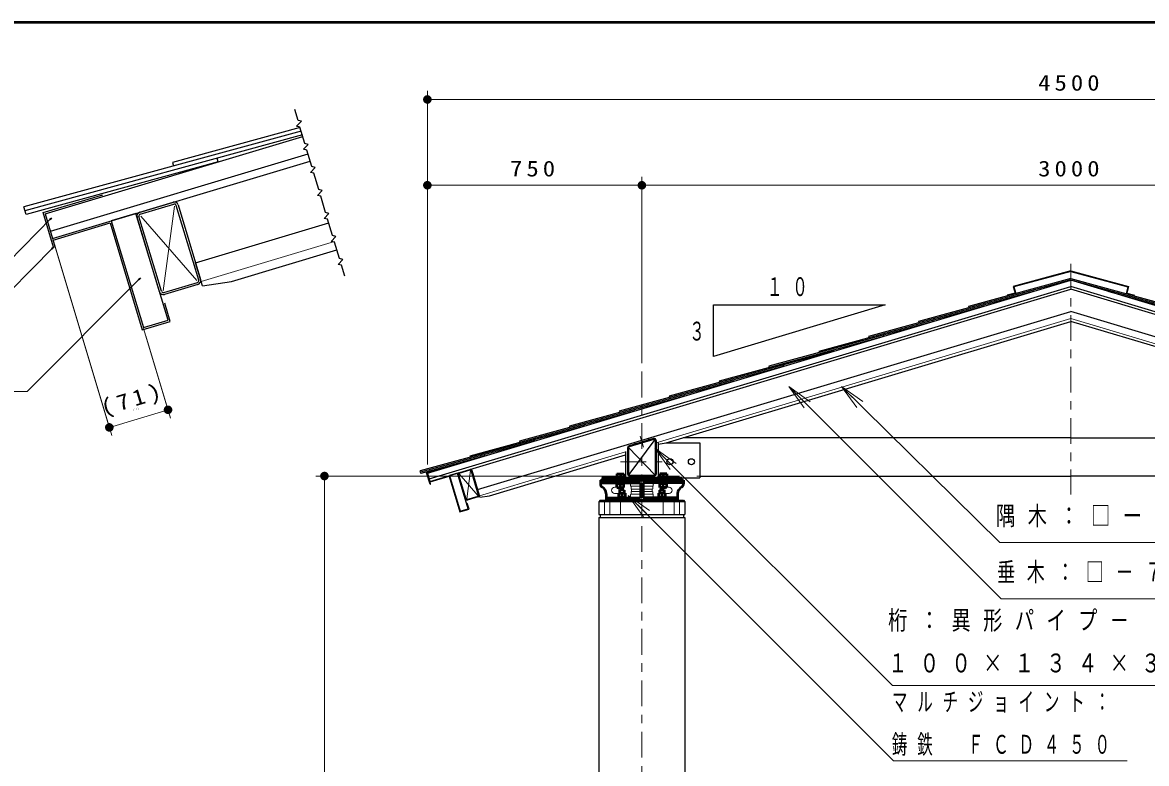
# Model space of a CAD drawing. Units: millimetres on the paper, scale 1:30. Extents: x -385 to 0, y 0 to 267.
# Drawn here: x -205.5 to -74.5, y 180.6 to 267 of the extents above; entities that cross this region are included whole.
import ezdxf
from ezdxf.enums import TextEntityAlignment as Align

# ---------------------------------------------------------------- set-up
doc = ezdxf.new("R2010")
doc.units = ezdxf.units.MM
doc.linetypes.add('USER1', pattern=[4.5, 2.5, -2])
doc.linetypes.add('USER2', pattern=[6, 3, -1, 1, -1])
for name, color, linetype, lineweight in [('1_10', 7, 'Continuous', 25), ('1_30', 7, 'Continuous', 25), ('NAKAMURA図枠', 7, 'Continuous', 13)]:
    doc.layers.add(name, color=color, linetype=linetype, lineweight=lineweight)
doc.styles.add('ＭＳ ゴシック', font='')
doc.styles.get('ＭＳ ゴシック').set_extended_font_data('MS Gothic')

# ---------------------------------------------------------------- blocks, each defined once
blk = doc.blocks.new('filled_dot')
at = {"color": 0, "linetype": 'Continuous', "lineweight": -2, "const_width": 1.25}
blk.add_lwpolyline([(-0.625, 0, 1), (0.625, 0, 1)], format="xyb", close=True, dxfattribs=at)

msp = doc.modelspace()

# ---------------------------------------------------------------- linework, layer by layer
at = {"layer": '1_10', "color": 40}
for p, q in [((-172.985, 254.325), (-205.299, 245.493)), ((-173.115, 254.756), (-188.007, 250.686)), ((-172.856, 253.893), (-205.18, 245.058)), ((-202.82, 244.7), (-172.8, 253.706)), ((-202.217, 242.688), (-172.196, 251.694)), ((-182.666, 250.746), (-205.062, 244.625)), ((-201.958, 241.826), (-171.938, 250.832)), ((-188.008, 250.686), (-187.884, 250.254)), ((-182.667, 250.748), (-182.785, 251.182)), ((-203.069, 244.834), (-196.113, 246.92)), ((-205.062, 244.626), (-205.299, 245.494)), ((-201.862, 240.811), (-203.069, 244.834)), ((-202.82, 244.7), (-201.958, 241.826)), ((-192.246, 244.74), (-195.119, 243.878)), ((-195.119, 243.878), (-191.384, 231.426)), ((-188.51, 232.288), (-192.246, 244.74)), ((-201.9, 241.635), (-195.253, 243.629)), ((-195.253, 243.629), (-191.518, 231.177)), ((-201.671, 240.868), (-201.9, 241.635)), ((-201.862, 240.811), (-201.671, 240.868)), ((-188.261, 232.154), (-188.893, 234.261)), ((-191.518, 231.177), (-188.261, 232.154)), ((-191.384, 231.426), (-188.51, 232.288))]:
    msp.add_line(p, q, dxfattribs=at)
at = {"layer": '1_10', "color": 3}
for p, q in [((-191.805, 244.872), (-187.897, 246.044)), ((-191.739, 244.652), (-187.831, 245.824)), ((-184.936, 236.973), (-187.545, 245.67)), ((-187.324, 245.736), (-184.715, 237.039)), ((-189.504, 235.602), (-192.113, 244.299)), ((-189.284, 235.668), (-191.893, 244.365)), ((-188.998, 235.514), (-185.09, 236.686)), ((-185.024, 236.466), (-188.932, 235.294))]:
    msp.add_line(p, q, dxfattribs=at)
at = {"layer": '1_10', "lineweight": 13}
for p, q in [((-187.765, 245.604), (-189.064, 235.734)), ((-191.673, 244.431), (-185.156, 236.907)), ((-201.929, 241.73), (-195.321, 219.703)), ((-184.643, 236.799), (-169.124, 241.454)), ((-201.671, 240.868), (-195.062, 218.841)), ((-191.355, 231.33), (-188.482, 221.754)), ((-191.096, 230.468), (-188.223, 220.892)), ((-188.511, 221.85), (-195.35, 219.798)), ((-188.511, 221.85), (-195.35, 219.798))]:
    msp.add_line(p, q, dxfattribs=at)
at = {"layer": '1_10'}
for p, q in [((-202.337, 244.057), (-202.091, 244.237)), ((-202.091, 244.237), (-202.301, 244.022)), ((-202.091, 244.237), (-202.265, 243.987)), ((-185.302, 238.994), (-169.783, 243.65)), ((-202.109, 240.633), (-201.862, 240.811)), ((-201.862, 240.811), (-202.073, 240.598)), ((-201.862, 240.811), (-202.038, 240.562)), ((-181.108, 236.799), (-168.832, 240.481)), ((-184.497, 236.312), (-185.302, 238.994)), ((-191.976, 237.053), (-191.729, 237.23)), ((-191.729, 237.23), (-191.941, 237.018)), ((-191.729, 237.23), (-191.905, 236.982)), ((-184.497, 236.312), (-181.108, 236.799))]:
    msp.add_line(p, q, dxfattribs=at)
msp.add_lwpolyline([(-167.915, 237.423), (-168.301, 238.711), (-168.691, 238.803), (-168.142, 239.386), (-168.531, 239.478), (-169.106, 241.393), (-169.495, 241.485), (-168.947, 242.067), (-169.336, 242.159), (-169.911, 244.075), (-170.3, 244.167), (-169.751, 244.749), (-170.141, 244.841), (-170.715, 246.757), (-171.104, 246.849), (-170.556, 247.431), (-170.945, 247.523), (-171.52, 249.439), (-171.909, 249.531), (-171.36, 250.113), (-171.75, 250.205), (-172.324, 252.121), (-172.714, 252.213), (-172.165, 252.795), (-172.554, 252.887), (-173.129, 254.803), (-173.518, 254.895), (-172.97, 255.477), (-173.359, 255.569), (-173.745, 256.858)], dxfattribs=at)
at = {"layer": '1_10', "lineweight": 13}
for points in [[(-202.091, 244.237), (-207.121, 239.089), (-213.384, 239.089)], [(-201.862, 240.811), (-209.559, 233.03), (-213.528, 233.03)], [(-191.729, 237.23), (-204.916, 223.975), (-210.116, 223.975)]]:
    msp.add_lwpolyline(points, dxfattribs=at)
at = {"layer": '1_10', "color": 3}
for centre, radius, start, end in [((-187.765, 245.604), 0.46, 16.69924, 106.69924), ((-187.765, 245.604), 0.23, 16.69924, 106.69924), ((-191.673, 244.431), 0.46, 106.69924, 196.69924), ((-191.673, 244.431), 0.23, 106.69924, 196.69924), ((-185.156, 236.907), 0.23, 286.69924, 16.69924), ((-185.156, 236.907), 0.46, 286.69924, 16.69924), ((-189.064, 235.734), 0.46, 196.69924, 286.69924), ((-189.064, 235.734), 0.23, 196.69924, 286.69924)]:
    msp.add_arc(centre, radius, start, end, dxfattribs=at)
at = {"layer": '1_30', "lineweight": 13}
for p, q in [((-158.284, 215.461), (-158.284, 259.023)), ((-158.284, 258.023), (-8.284, 258.023)), ((-133.284, 227.302), (-133.284, 249.023)), ((-133.284, 227.302), (-133.284, 249.023)), ((-158.284, 248.023), (-133.284, 248.023)), ((-133.284, 248.023), (-33.284, 248.023)), ((-131.616, 218.01), (-83.284, 232.509)), ((-34.951, 218.01), (-83.284, 232.509)), ((-114.376, 222.071), (-116.144, 224.546)), ((-116.144, 224.546), (-113.669, 222.778)), ((-116.144, 224.546), (-114.022, 222.424)), ((-108.227, 222.107), (-110.014, 224.568)), ((-110.014, 224.568), (-107.526, 222.819)), ((-110.014, 224.568), (-107.876, 222.463)), ((-152.224, 211.827), (-135.183, 216.94)), ((-129.989, 214.888), (-131.757, 217.363)), ((-131.757, 217.363), (-129.282, 215.595)), ((-131.757, 217.363), (-129.635, 215.242)), ((-136.184, 214.129), (-171.284, 214.129)), ((-170.284, 132.963), (-170.284, 214.129)), ((-154.567, 214.372), (-152.395, 211.863)), ((-153.265, 214.762), (-153.698, 211.473)), ((-136.45, 212.829), (-136.184, 212.829)), ((-134.617, 213.163), (-134.617, 212.963)), ((-134.55, 212.929), (-134.617, 212.963)), ((-134.55, 212.929), (-134.55, 212.629)), ((-133.434, 212.929), (-134.55, 212.929)), ((-134.484, 212.596), (-134.55, 212.629)), ((-134.55, 212.296), (-134.484, 212.329)), ((-134.55, 212.296), (-134.55, 211.996)), ((-134.484, 212.596), (-134.484, 212.329)), ((-133.434, 212.596), (-134.484, 212.596)), ((-133.434, 212.329), (-134.484, 212.329)), ((-133.2, 212.596), (-133.367, 212.596)), ((-133.134, 212.929), (-132.017, 212.929)), ((-133.134, 212.596), (-132.084, 212.596)), ((-133.134, 212.329), (-132.084, 212.329)), ((-132.084, 212.596), (-132.017, 212.629)), ((-132.084, 212.596), (-132.084, 212.329)), ((-132.017, 212.296), (-132.084, 212.329)), ((-132.017, 212.929), (-131.95, 212.963)), ((-132.017, 212.929), (-132.017, 212.629)), ((-132.017, 212.296), (-132.017, 211.996)), ((-131.95, 213.163), (-131.95, 212.963)), ((-130.117, 212.829), (-130.384, 212.829)), ((-137.659, 211.13), (-137.659, 209.628)), ((-137.034, 211.13), (-137.034, 209.628)), ((-136.45, 212.096), (-136.017, 212.096)), ((-135.784, 211.13), (-135.784, 209.628)), ((-133.105, 209.389), (-134.872, 211.865)), ((-134.872, 211.865), (-132.397, 210.096)), ((-134.872, 211.865), (-132.751, 209.743)), ((-134.617, 211.963), (-134.55, 211.996)), ((-134.617, 211.963), (-134.617, 211.763)), ((-133.434, 211.996), (-134.55, 211.996)), ((-133.284, 211.13), (-133.284, 209.628)), ((-133.134, 211.996), (-132.017, 211.996)), ((-131.95, 211.963), (-132.017, 211.996)), ((-131.95, 211.963), (-131.95, 211.763)), ((-130.784, 211.13), (-130.784, 209.628)), ((-130.117, 212.096), (-130.55, 212.096)), ((-129.534, 211.13), (-129.534, 209.628)), ((-128.909, 211.13), (-128.909, 209.628))]:
    msp.add_line(p, q, dxfattribs=at)
at = {"layer": '1_30', "linetype": 'USER2', "lineweight": 13}
for p, q in [((-83.284, 238.873), (-83.284, 211.974)), ((-83.284, 238.873), (-83.284, 211.974)), ((-83.284, 238.873), (-83.284, 211.973)), ((-83.284, 238.873), (-83.284, 211.973)), ((-133.284, 226.302), (-133.284, 101.296)), ((-133.103, 217.498), (-133.481, 218.758)), ((-135.776, 215.796), (-130.934, 215.796))]:
    msp.add_line(p, q, dxfattribs=at)
at = {"layer": '1_30', "color": 40}
for p, q in [((-83.284, 237.159), (-95.235, 233.892)), ((-83.284, 238.057), (-90.007, 236.219)), ((-83.284, 237.988), (-89.925, 236.173)), ((-83.284, 238.057), (-76.56, 236.219)), ((-83.284, 237.988), (-76.642, 236.173)), ((-83.284, 237.159), (-71.332, 233.892)), ((-158.283, 214.461), (-83.284, 236.961)), ((-158.082, 213.79), (-83.284, 236.23)), ((-157.996, 213.503), (-83.284, 235.917)), ((-83.284, 237.003), (-101.046, 232.149)), ((-90.007, 236.219), (-89.796, 235.448)), ((-89.925, 236.173), (-89.714, 235.401)), ((-83.284, 237.003), (-65.521, 232.149)), ((-8.284, 214.461), (-83.284, 236.961)), ((-8.486, 213.79), (-83.284, 236.23)), ((-8.572, 213.503), (-83.284, 235.917)), ((-76.642, 236.173), (-76.853, 235.401)), ((-76.56, 236.219), (-76.771, 235.448)), ((-87.692, 235.644), (-106.857, 230.405)), ((-89.796, 235.448), (-90.697, 235.202)), ((-87.733, 235.787), (-87.692, 235.643)), ((-78.834, 235.787), (-78.876, 235.643)), ((-78.876, 235.644), (-59.71, 230.405)), ((-76.771, 235.448), (-75.871, 235.202)), ((-93.503, 233.9), (-112.668, 228.662)), ((-95.235, 233.892), (-95.194, 233.748)), ((-93.544, 234.044), (-93.503, 233.9)), ((-99.314, 232.157), (-118.48, 226.919)), ((-101.046, 232.149), (-101.005, 232.005)), ((-99.355, 232.301), (-99.314, 232.157)), ((-105.125, 230.413), (-124.29, 225.175)), ((-106.857, 230.406), (-106.816, 230.262)), ((-105.167, 230.557), (-105.125, 230.413)), ((-110.936, 228.669), (-130.101, 223.431)), ((-112.669, 228.662), (-112.627, 228.518)), ((-110.978, 228.814), (-110.936, 228.67)), ((-116.747, 226.926), (-135.912, 221.688)), ((-118.48, 226.919), (-118.438, 226.775)), ((-116.789, 227.07), (-116.747, 226.926)), ((-122.558, 225.182), (-141.732, 219.941)), ((-124.291, 225.175), (-124.249, 225.031)), ((-122.6, 225.327), (-122.558, 225.182)), ((-128.369, 223.438), (-147.534, 218.2)), ((-130.102, 223.432), (-130.06, 223.287)), ((-128.411, 223.583), (-128.369, 223.439)), ((-134.18, 221.695), (-153.345, 216.456)), ((-135.913, 221.688), (-135.871, 221.544)), ((-134.222, 221.839), (-134.18, 221.695)), ((-140.033, 220.095), (-139.991, 219.951)), ((-139.992, 219.95), (-159.109, 214.725)), ((-141.724, 219.944), (-141.682, 219.8)), ((-145.753, 218.22), (-159.07, 214.581)), ((-147.535, 218.2), (-147.493, 218.056)), ((-145.753, 218.221), (-145.792, 218.365)), ((-151.565, 216.476), (-159.03, 214.436)), ((-153.346, 216.457), (-153.304, 216.312)), ((-151.565, 216.477), (-151.605, 216.622)), ((-158.366, 214.506), (-156.047, 215.201)), ((-159.03, 214.436), (-159.109, 214.726)), ((-157.964, 213.165), (-158.366, 214.506)), ((-158.283, 214.461), (-157.996, 213.503)), ((-157.976, 213.439), (-155.761, 214.104)), ((-155.761, 214.104), (-154.516, 209.953)), ((-154.758, 214.474), (-155.716, 214.187)), ((-155.716, 214.187), (-154.471, 210.036)), ((-153.513, 210.324), (-154.758, 214.474)), ((-157.9, 213.184), (-157.976, 213.439)), ((-157.964, 213.165), (-157.9, 213.184)), ((-153.43, 210.279), (-153.641, 210.981)), ((-154.516, 209.953), (-153.43, 210.279)), ((-154.471, 210.036), (-153.513, 210.324))]:
    msp.add_line(p, q, dxfattribs=at)
at = {"layer": '1_30'}
for p, q in [((-152.444, 212.559), (-83.284, 233.307)), ((-14.124, 212.559), (-83.284, 233.307)), ((-130.438, 218.01), (-83.284, 232.156)), ((-36.129, 218.01), (-83.284, 232.156)), ((-131.78, 218.376), (-134.817, 214.305)), ((-131.917, 218.508), (-134.784, 217.648)), ((-131.884, 218.397), (-134.751, 217.537)), ((-134.139, 218.051), (-134.081, 217.859)), ((-132.542, 218.53), (-132.485, 218.338)), ((-131.733, 218.282), (-131.733, 214.363)), ((-131.616, 218.282), (-131.616, 214.363)), ((-131.383, 217.833), (-130.438, 218.01)), ((-131.383, 218.01), (-131.383, 214.129)), ((-130.438, 218.01), (-126.517, 218.01)), ((-83.284, 218.596), (-128.483, 218.596)), ((-126.517, 218.01), (-126.517, 213.929)), ((-83.284, 218.596), (-38.084, 218.596)), ((-151.046, 211.827), (-135.183, 216.586)), ((-135.183, 217), (-135.183, 214.129)), ((-134.95, 217.422), (-134.95, 214.363)), ((-134.833, 217.422), (-134.833, 214.363)), ((-134.824, 217.467), (-131.765, 214.283)), ((-137.95, 213.929), (-137.95, 213.629)), ((-134.983, 213.929), (-126.517, 213.929)), ((-134.716, 214.246), (-131.85, 214.246)), ((-134.716, 214.129), (-131.85, 214.129)), ((-128.617, 213.929), (-128.617, 213.629)), ((-126.517, 214.129), (-83.284, 214.129)), ((-40.051, 214.129), (-83.284, 214.129)), ((-152.175, 211.665), (-152.444, 212.559)), ((-152.175, 211.665), (-151.046, 211.827))]:
    msp.add_line(p, q, dxfattribs=at)
at = {"layer": '1_30', "color": 3}
for p, q in [((-154.611, 214.518), (-153.309, 214.909)), ((-153.844, 211.428), (-154.714, 214.327)), ((-153.771, 211.451), (-154.641, 214.349)), ((-154.589, 214.445), (-153.287, 214.836)), ((-152.322, 211.885), (-153.191, 214.784)), ((-153.118, 214.806), (-152.248, 211.907)), ((-153.676, 211.399), (-152.373, 211.79)), ((-152.351, 211.716), (-153.654, 211.326))]:
    msp.add_line(p, q, dxfattribs=at)
at = {"layer": '1_30', "color": 140, "lineweight": 50}
for p, q in [((-138.117, 213.629), (-128.45, 213.629)), ((-138.117, 213.629), (-138.117, 213.156)), ((-137.95, 213.929), (-128.617, 213.929)), ((-136.284, 214.036), (-135.284, 214.036)), ((-136.284, 214.036), (-136.284, 213.929)), ((-136.184, 214.369), (-136.184, 214.036)), ((-136.184, 214.369), (-135.384, 214.369)), ((-135.784, 214.369), (-135.784, 214.036)), ((-135.384, 214.369), (-135.384, 214.036)), ((-135.284, 214.036), (-135.284, 213.929)), ((-130.284, 214.036), (-131.284, 214.036)), ((-131.284, 214.036), (-131.284, 213.929)), ((-131.184, 214.369), (-131.184, 214.036)), ((-130.384, 214.369), (-131.184, 214.369)), ((-130.784, 214.369), (-130.784, 214.036)), ((-130.384, 214.369), (-130.384, 214.036)), ((-130.284, 214.036), (-130.284, 213.929)), ((-128.45, 213.629), (-128.45, 213.156)), ((-138.117, 213.329), (-133.434, 213.329)), ((-136.284, 213.223), (-136.284, 213.329)), ((-136.284, 213.223), (-135.284, 213.223)), ((-136.184, 212.789), (-136.184, 213.223)), ((-136.184, 212.789), (-135.384, 212.789)), ((-136.05, 212.703), (-136.05, 212.789)), ((-136.05, 212.703), (-135.517, 212.703)), ((-135.884, 212.463), (-135.884, 212.136)), ((-135.35, 212.463), (-135.884, 212.463)), ((-135.784, 212.789), (-135.784, 213.223)), ((-135.517, 212.703), (-135.517, 212.789)), ((-135.384, 212.789), (-135.384, 213.223)), ((-135.35, 212.463), (-135.35, 212.136)), ((-135.284, 213.223), (-135.284, 213.329)), ((-133.434, 213.329), (-133.434, 211.596)), ((-128.45, 213.329), (-133.134, 213.329)), ((-133.134, 213.329), (-133.134, 211.596)), ((-131.284, 213.223), (-131.284, 213.329)), ((-130.284, 213.223), (-131.284, 213.223)), ((-130.684, 212.463), (-131.217, 212.463)), ((-131.217, 212.463), (-131.217, 212.136)), ((-131.184, 212.789), (-131.184, 213.223)), ((-130.384, 212.789), (-131.184, 212.789)), ((-131.05, 212.703), (-131.05, 212.789)), ((-130.517, 212.703), (-131.05, 212.703)), ((-130.784, 212.789), (-130.784, 213.223)), ((-130.684, 212.463), (-130.684, 212.136)), ((-130.517, 212.703), (-130.517, 212.789)), ((-130.384, 212.789), (-130.384, 213.223)), ((-130.284, 213.223), (-130.284, 213.329)), ((-137.45, 212.063), (-137.45, 211.296)), ((-137.45, 211.596), (-133.434, 211.596)), ((-137.45, 211.296), (-129.117, 211.296)), ((-136.117, 211.703), (-136.117, 211.596)), ((-136.117, 211.703), (-135.117, 211.703)), ((-136.017, 212.136), (-136.017, 211.703)), ((-136.017, 212.136), (-135.217, 212.136)), ((-135.617, 212.136), (-135.617, 211.703)), ((-135.217, 212.136), (-135.217, 211.703)), ((-135.117, 211.703), (-135.117, 211.596)), ((-129.117, 211.596), (-133.134, 211.596)), ((-131.45, 211.703), (-130.45, 211.703)), ((-131.45, 211.703), (-131.45, 211.596)), ((-131.35, 212.136), (-131.35, 211.703)), ((-130.55, 212.136), (-131.35, 212.136)), ((-130.95, 212.136), (-130.95, 211.703)), ((-130.55, 212.136), (-130.55, 211.703)), ((-130.45, 211.703), (-130.45, 211.596)), ((-129.117, 212.063), (-129.117, 211.296))]:
    msp.add_line(p, q, dxfattribs=at)
at = {"layer": '1_30', "linetype": 'USER1', "lineweight": 13}
msp.add_line((-131.383, 214.129), (-126.517, 214.129), dxfattribs=at)
at = {"layer": '1_30', "color": 4}
for p, q in [((-138.142, 211.296), (-138.284, 211.129)), ((-128.284, 211.13), (-138.284, 211.13)), ((-138.284, 211.128), (-138.284, 209.628)), ((-128.427, 211.295), (-138.141, 211.295)), ((-128.425, 211.297), (-128.282, 211.131)), ((-128.284, 211.128), (-128.284, 209.628)), ((-138.284, 209.628), (-128.284, 209.628)), ((-138.141, 209.628), (-138.141, 209.295)), ((-128.427, 209.628), (-128.427, 209.295)), ((-138.284, 209.295), (-138.284, 136.629)), ((-138.284, 209.295), (-128.284, 209.295)), ((-128.284, 209.295), (-128.284, 136.629))]:
    msp.add_line(p, q, dxfattribs=at)
at = {"layer": '1_30'}
msp.add_lwpolyline([(-104.944, 234.073), (-124.941, 228.074), (-124.941, 234.073)], close=True, dxfattribs=at)
at = {"layer": '1_30', "lineweight": 13}
for points in [[(-116.144, 224.546), (-91.427, 199.829), (-49.389, 199.829)], [(-110.014, 224.568), (-91.556, 206.384), (-46.496, 206.384)], [(-131.757, 217.363), (-104.087, 189.693), (-53.078, 189.693)], [(-134.872, 211.865), (-103.96, 180.931), (-76.72, 180.931)]]:
    msp.add_lwpolyline(points, dxfattribs=at)
at = {"layer": '1_30'}
for centre in [(-130.017, 215.796), (-127.517, 215.796)]:
    msp.add_circle(centre, 0.35, dxfattribs=at)
for centre, radius, start, end in [((-134.716, 217.422), 0.233, 106.69783, 179.99996), ((-134.716, 217.422), 0.117, 106.70023, 179.99996), ((-131.85, 218.282), 0.233, 0, 106.69926), ((-131.85, 218.282), 0.117, 0, 106.70022), ((-134.983, 214.129), 0.2, 179.99999, 270), ((-134.716, 214.363), 0.233, 179.99998, 270.00003), ((-134.716, 214.363), 0.117, 179.99998, 270.00003), ((-131.85, 214.363), 0.233, 270.00002, 0), ((-131.85, 214.363), 0.117, 270.00002, 0), ((-131.583, 214.129), 0.2, 270, 0)]:
    msp.add_arc(centre, radius, start, end, dxfattribs=at)
at = {"layer": '1_30', "color": 3}
for centre, radius, start, end in [((-153.265, 214.762), 0.153, 16.69924, 106.69924), ((-154.567, 214.372), 0.153, 106.69924, 196.69924), ((-154.567, 214.372), 0.0767, 106.69924, 196.69924), ((-153.265, 214.762), 0.0767, 16.69924, 106.69924), ((-153.698, 211.473), 0.153, 196.69924, 286.69924), ((-153.698, 211.473), 0.0767, 196.69924, 286.69924), ((-152.395, 211.863), 0.0767, 286.69924, 16.69924), ((-152.395, 211.863), 0.153, 286.69924, 16.69924)]:
    msp.add_arc(centre, radius, start, end, dxfattribs=at)
at = {"layer": '1_30', "color": 140, "lineweight": 50}
for centre, radius, start, end in [((-137.784, 213.156), 0.333, 180, 242.74229), ((-138.347, 212.063), 0.897, 0, 62.74229), ((-128.22, 212.063), 0.897, 117.25771, 179.99999), ((-128.784, 213.156), 0.333, 297.25771, 0)]:
    msp.add_arc(centre, radius, start, end, dxfattribs=at)
at = {"layer": '1_30', "lineweight": 13}
for centre, radius, start, end in [((-136.45, 212.463), 0.367, 90.00001, 267.3386), ((-135.95, 212.463), 0.367, 0.00016, 40.88696), ((-134.784, 213.163), 0.167, 0, 90), ((-131.784, 213.163), 0.167, 89.99999, 180), ((-130.617, 212.463), 0.367, 139.11303, 179.99984), ((-130.117, 212.463), 0.367, 270, 90), ((-134.784, 211.763), 0.167, 270, 0), ((-131.784, 211.763), 0.167, 179.99999, 270)]:
    msp.add_arc(centre, radius, start, end, dxfattribs=at)
at = {"layer": 'NAKAMURA図枠', "lineweight": 50}
msp.add_line((0, 267), (-385, 267), dxfattribs=at)

# ---------------------------------------------------------------- block references
at = {"layer": '1_10', "lineweight": 13}
for p, xscale, yscale, rotation in [((-188.511, 221.85), 0.4, 0.4, 196.7), ((-188.511, 221.85), 0.04, 0.04, 196.7), ((-195.35, 219.798), 0.4, 0.4, 16.7), ((-195.35, 219.798), 0.04, 0.04, 16.7)]:
    msp.add_blockref('filled_dot', p, dxfattribs=dict(at, xscale=xscale, yscale=yscale, rotation=rotation))
at = {"layer": '1_30', "lineweight": 13, "xscale": 0.4, "yscale": 0.4}
for p in [(-158.284, 258.023), (-158.284, 248.023), (-133.284, 248.023)]:
    msp.add_blockref('filled_dot', p, dxfattribs=at)
for p, rotation in [((-133.284, 248.023), 180), ((-170.284, 214.129), 270)]:
    msp.add_blockref('filled_dot', p, dxfattribs=dict(at, rotation=rotation))

# ---------------------------------------------------------------- texts
at = {"layer": '1_10', "insert": (-192.218, 221.782), "attachment_point": 8, "rotation": 16.699, "style": 'ＭＳ ゴシック'}
for char_height in [1.833, 0.1833]:
    msp.add_mtext('\\T1.33;\\W1.15;(71)', dxfattribs=dict(at, char_height=char_height))
at = {"layer": '1_30', "style": 'ＭＳ ゴシック', "width": 0.6}
msp.add_text('３', height=2.199, dxfattribs=at).set_placement((-126.866, 231.019), align=Align.MIDDLE_CENTER)
at = {"layer": '1_30', "style": 'ＭＳ ゴシック'}
for s, insert, char_height, attachment_point in [('\\T1.33;\\W1.15;4500', (-83.284, 259.023), 1.833, 8), ('\\T1.33;\\W1.15;750', (-145.784, 249.023), 1.833, 8), ('\\T1.33;\\W1.15;3000', (-83.284, 249.023), 1.833, 8), ('\\T1.64;\\W0.6;１０', (-115.747, 236.187), 2.199, 5), ('\\T1.64;\\W0.75;隅木：□ー１００Ｘ５０ｘ２．３', (-92.013, 209.384), 2.199, 4), ('\\T1.64;\\W0.7;垂木：□－７５×４５×２．３', (-91.871, 202.829), 2.199, 4), ('\\T1.64;\\W0.75;桁：異形パイプ－', (-104.58, 197.193), 2.199, 4), ('\\T1.64;\\W0.75;１００×１３４×３．５（３／１０）', (-104.58, 192.193), 2.199, 4), ('\\T1.64;\\W0.6;マルチジョイント：', (-104.137, 187.731), 2.199, 4), ('\\T1.64;\\W0.6;鋳鉄\u3000ＦＣＤ４５０', (-104.137, 182.731), 2.199, 4)]:
    msp.add_mtext(s, dxfattribs=dict(at, insert=insert, char_height=char_height, attachment_point=attachment_point))

doc.saveas('drawing.dxf')
